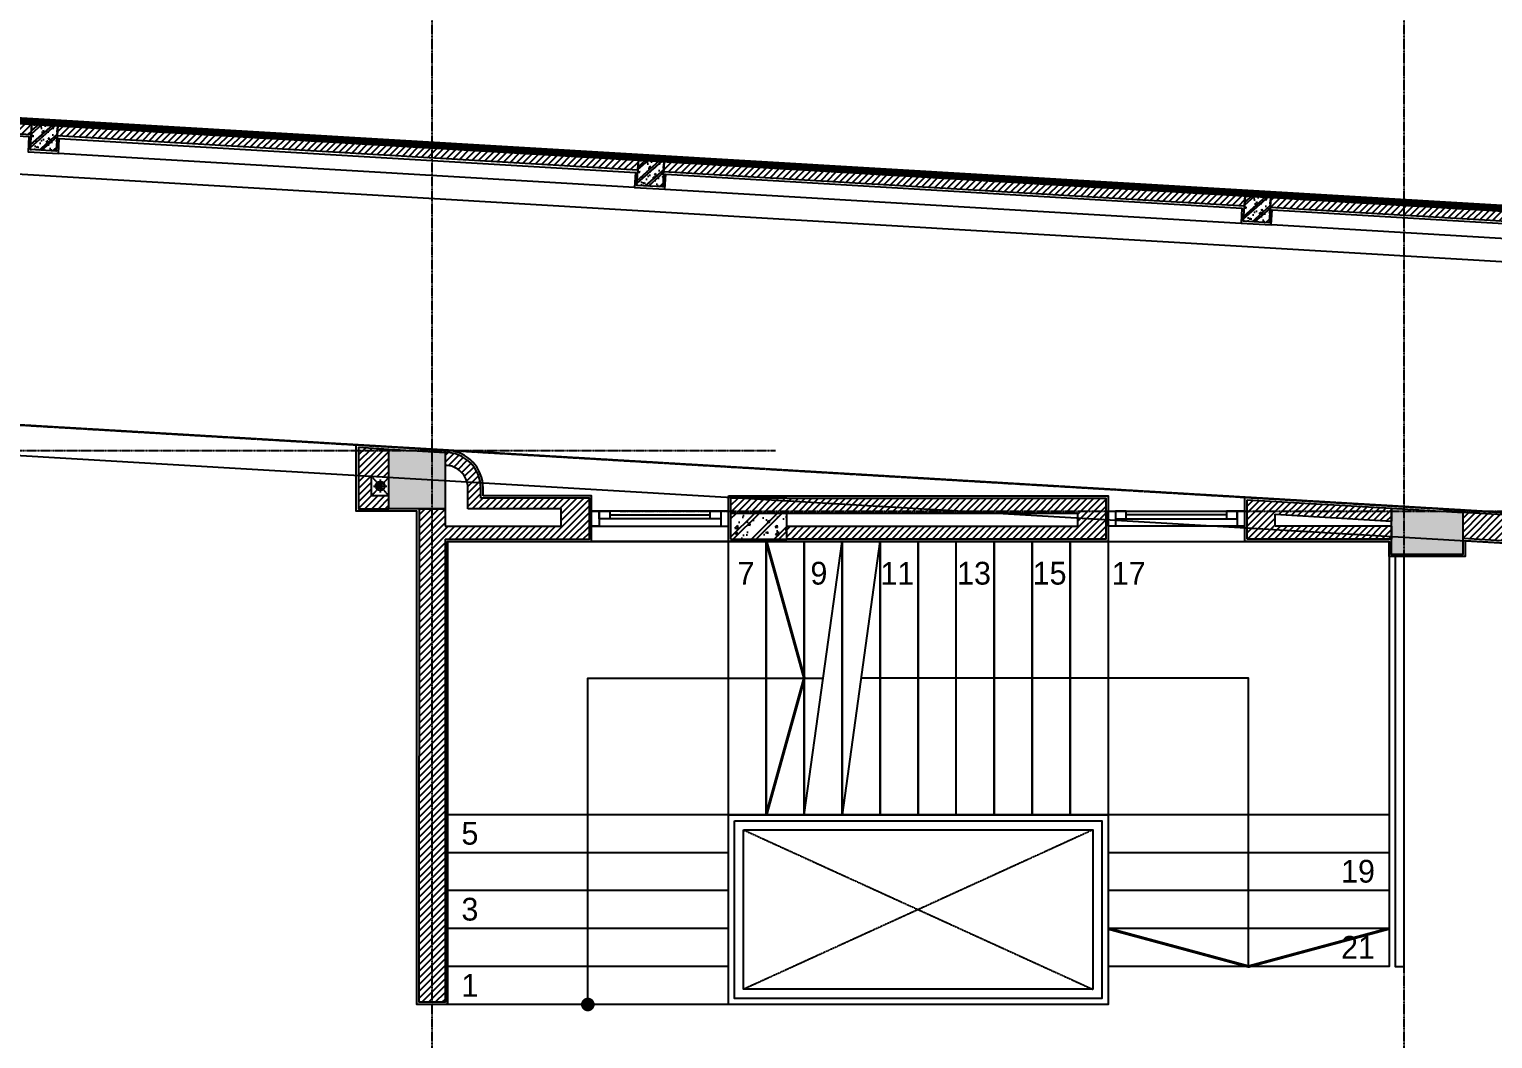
# Model space of a CAD drawing. Header units: inches. Extents: x 1721084 to 1854744, y 225101 to 488646.
# Drawn here: x 1732148 to 1741783, y 371985 to 378634 of the extents above; entities that cross this region are included whole.
import ezdxf
from ezdxf.xclip import XClip

# ---------------------------------------------------------------- set-up
doc = ezdxf.new("R2010")
doc.units = ezdxf.units.IN
doc.header["$MEASUREMENT"] = 0
doc.header["$XCLIPFRAME"] = 0
for name, pattern in [('X-PL-GF$0$X-GRID-T1$0$CENTER2', [1.125, 0.75, -0.125, 0.125, -0.125]), ('X-PL-GF$0$X-PL-GF$0$DASHDOTX2', [2, 1, -0.5, 0, -0.5]), ('X-PL-GF$0$X-PL-GF$0$DASHED', [0.75, 0.5, -0.25]), ('X-PL-GF$0$X-PL-GF$0$DASHEDX2', [1.5, 1, -0.5]), ('X-PL-GF$0$X-PL-GF$0$HIDDEN2', [0.1875, 0.125, -0.0625])]:
    doc.linetypes.add(name, pattern=pattern)
for name, color, linetype in [('A-ANNO-DIM 100', 252, 'Continuous'), ('X-PL-GF$0$A-ANNO-NOTE-ENG', 250, 'Continuous'), ('X-PL-GF$0$X-GRID-T1$0$A-GRID', 9, 'X-PL-GF$0$X-GRID-T1$0$CENTER2'), ('X-PL-GF$0$X-PL-GF$0$A-FLOR', 250, 'Continuous'), ('X-PL-GF$0$X-PL-GF$0$A-FLOR-ABOV', 250, 'X-PL-GF$0$X-PL-GF$0$HIDDEN2'), ('X-PL-GF$0$X-PL-GF$0$A-FLOR-COLS-CONC', 250, 'Continuous'), ('X-PL-GF$0$X-PL-GF$0$A-FLOR-DRAN', 250, 'Continuous'), ('X-PL-GF$0$X-PL-GF$0$A-FLOR-HDRL', 250, 'Continuous'), ('X-PL-GF$0$X-PL-GF$0$A-FLOR-PATT', 250, 'Continuous'), ('X-PL-GF$0$X-PL-GF$0$A-FLOR-STRS', 250, 'Continuous'), ('X-PL-GF$0$X-PL-GF$0$A-FLOR-STRS-NOTE', 250, 'Continuous'), ('X-PL-GF$0$X-PL-GF$0$A-FLOR-WALL', 250, 'Continuous'), ('X-PL-GF$0$X-PL-GF$0$A-FLOR-WALL-FNSH', 250, 'Continuous'), ('X-PL-GF$0$X-PL-GF$0$A-FLOR-WALL-PATT', 250, 'Continuous'), ('X-PL-GF$0$X-PL-GF$0$A-FLOR-WDW', 250, 'Continuous'), ('X-PL-GF$0$X-PL-GF$0$A-SECT-MED', 250, 'Continuous'), ('X-PL-GF$0$X-PL-GF$0$A-SECT-PATT', 250, 'Continuous'), ('X-PL-GF$0$X-PL-GF$0$A-XREF', 250, 'Continuous'), ('X-PL-GF$0$X-PL-GF$0$B-RanhHienTrang', 250, 'Continuous'), ('X-PL-GF$0$X-PL-GF$0$CGXD', 250, 'Continuous'), ('X-PL-GF$0$XREF2$0$A-FLOR-COLS-CONC', 250, 'Continuous'), ('X-PL-GF$0$XREF2$0$A-FLOR-PATT', 250, 'Continuous')]:
    doc.layers.add(name, color=color, linetype=linetype)
doc.styles.add('X-PL-GF$0$HDUNGARC', font='vn_vni.shx')
pattern_1 = [(45, (0, 0), (-22.09708691207961, 22.09708691207961), [])]
pattern_2 = [(0, (0, 0), (50, 50), [50, -50])]

# ---------------------------------------------------------------- blocks, each defined once
blk = doc.blocks.new('X-PL-GF$0$XREF2')
at = {"layer": 'X-PL-GF$0$XREF2$0$A-FLOR-PATT'}
h = blk.add_hatch(dxfattribs=at)
h.set_pattern_fill('!BTCT', color=256, scale=25, pattern_type=2)
h.set_pattern_definition([(50, (0, 0), (179.3150456501883, -15.68803374564877), [18.75, -206.25]), (355, (0, 0), (-34.68783340325, 188.0480334250029), [15, -165]), (100.4514, (14.94292, -1.307334999999999), (144.6273454285054, 172.3598855152384), [15.9350475, -175.285528]), (46.18420000000002, (0, 50), (266.8102621564111, -41.37975358225452), [28.125, -309.375]), (96.6356, (22.23418625, 46.55167324999999), (233.6656763871758, 243.5294677251104), [23.902572, -262.92825]), (351.1842000000001, (0, 50), (233.6654862834068, 243.5296502313311), [22.5, -247.5]), (21, (25, 37.5), (149.2267630296154, -100.6547226663347), [18.75, -206.25]), (326, (25, 37.5), (60.82883298039543, 181.2875112617133), [15, -165]), (71.45140000000002, (37.43555825, 29.1120985), (210.0556571453725, 80.6326241774881), [15.9350475, -175.285528]), (37.50000000000001, (0, 0), (3.039963829322667, 83.22346345782788), [0, -163, 0, -167.5, 0, -165.625]), (7.499999999999999, (0, 0), (65.76738436053715, 98.60292797059006), [0, -95.5, 0, -159.25, 0, -63.125]), (327.5, (-55.75, 0), (133.4556090431022, -5.638717933594937), [0, -62.5, 0, -195, 0, -258.75]), (317.5, (-80.75000000000001, 0), (145.7965423355966, 25.02624558307943), [0, -81.25, 0, -129.5, 0, -183.75]), (45, (0, 0), (-75.13009550107068, 75.13009550107068), []), (45, (0, 30.625), (-75.13009550107068, 75.13009550107068), [])])
h.paths.add_polyline_path([(20684.99999999999, 3915.000000000058), (20684.99999999999, 4285.000000000056), (20315.00000000015, 4285.000000000056), (20315.00000000015, 3915.000000000058)])
h.paths.add_polyline_path([(20684.99999918887, 374.6332916433435), (20684.99999918887, 685.0000000000528), (19915.00000000002, 685.0000000000517), (19915.00000000002, 374.6332916433425)])
h.paths.add_polyline_path([(15485.00000000008, -984.9999999999764), (15485.00000000008, -714.9999999998672), (14815.00000000008, -714.9999999998689), (14815.00000000008, -984.9999999999744)])
h.paths.add_polyline_path([(15384.99999999999, 3915.000000000034), (15384.99999999999, 4385.000000000058), (15014.99999999998, 4385.000000000056), (15014.99999999998, 3915.000000000034)])
h.paths.add_polyline_path([(8785.000000000175, 5464.999999999941), (8785.000000000175, 5934.99999999994), (8215.000000000175, 5934.999999999942), (8215.000000000175, 5464.999999999941)])
h.paths.add_polyline_path([(4265.000000000006, -984.9999999999792), (4735.000000000001, -984.9999999999792), (4735, -614.9999999998835), (4265.000000000006, -614.9999999998835)])
h.paths.add_polyline_path([(385.0000000000219, 15.0000000000291), (385.0000000000219, 385.0000000000283), (15.00000000002183, 385.0000000000272), (15.00000000002183, 15.0000000000291)])
h.paths.add_polyline_path([(15.00000000002183, 5935.000000000028), (15.00000000002183, 5465.000000000028), (585.0000000000217, 5465.000000000028), (585.000000000029, 5935.000000000028)])
h.paths.add_polyline_path([(4734.999999999876, 11575.58118903297), (4264.999999999876, 11603.31734586404), (4264.999999999876, 11214.99999999994), (4734.999999999876, 11214.99999999994)])
h.paths.add_polyline_path([(8785.000000000233, 11336.55203909347), (8415.000000000213, 11358.38688596065), (8415.000000000198, 10965.00146173001), (8785.000000000207, 10965.00000000014)])
h.paths.add_polyline_path([(8785.000000000033, -614.9999999999718), (8415.000000000035, -614.9999999999718), (8415.000000000035, -984.9999999999781), (8785.000000000036, -984.9999999999781)])
h.paths.add_polyline_path([(15.00000000002182, 11335.00000000015), (15.00000000002183, 10965.00000000015), (385.0000000000219, 10965.00000000015), (385.0000000000219, 11335.00000000015)])
h.paths.add_polyline_path([(15485.00000000021, 10941.1403626419), (15015.0000000002, 10968.90048736221), (15015.0000000002, 10664.9999999063), (15485.00000000021, 10664.9999999063)])
h.paths.add_polyline_path([(20685.04201184699, 10634.25258519437), (20315.00000000023, 10656.0931995088), (20315.00000000023, 10215.00000000135), (20685.04201184699, 10215.00000000135)])
h = blk.add_hatch(dxfattribs=at)
h.set_pattern_fill('!BTCT', color=256, scale=25, pattern_type=2)
h.set_pattern_definition([(50, (450, 0), (179.3150456501883, -15.68803374564877), [18.75, -206.25]), (355, (450, 0), (-34.68783340325, 188.0480334250029), [15, -165]), (100.4514, (464.94292, -1.307334999999999), (144.6273454285054, 172.3598855152384), [15.9350475, -175.285528]), (46.18420000000002, (450, 50), (266.8102621564111, -41.37975358225452), [28.125, -309.3749999999999]), (96.6356, (472.23418625, 46.55167324999999), (233.6656763871758, 243.5294677251104), [23.902572, -262.92825]), (351.1842000000001, (450, 50), (233.6654862834068, 243.5296502313311), [22.5, -247.5]), (21, (475, 37.5), (149.2267630296154, -100.6547226663347), [18.75, -206.25]), (326, (475, 37.5), (60.82883298039543, 181.2875112617133), [15, -165]), (71.45140000000002, (487.4355582499999, 29.1120985), (210.0556571453725, 80.6326241774881), [15.9350475, -175.285528]), (37.50000000000001, (450, 0), (3.039963829322667, 83.22346345782788), [0, -163, 0, -167.5, 0, -165.625]), (7.499999999999999, (450, 0), (65.76738436053715, 98.60292797059006), [0, -95.5, 0, -159.25, 0, -63.125]), (327.5, (394.25, 0), (133.4556090431022, -5.638717933594937), [0, -62.5, 0, -195, 0, -258.75]), (317.5, (369.25, 0), (145.7965423355966, 25.02624558307943), [0, -81.25, 0, -129.5, 0, -183.75]), (45, (450, 0), (-75.13009550107068, 75.13009550107068), []), (45, (450, 30.625), (-75.13009550107068, 75.13009550107068), [])])
h.paths.add_polyline_path([(11035.00000000017, 10765.00000009374), (11035.00000000017, 10934.94423844072), (10665.00000000499, 10934.94423844962), (10665.00000000499, 10765.00000009374)])
at = {"layer": 'X-PL-GF$0$XREF2$0$A-FLOR-COLS-CONC'}
blk.add_lwpolyline([(8415.000000000186, 11358.38688596062), (8785.000000000213, 11336.55203909345), (8785.000000000213, 10965.00000000014), (8415.000000000196, 10965.00146173001), (8415.000000000186, 11358.38688596062)], dxfattribs=at)
for points in [[(10665.00000000499, 10765.00000009374), (11035.00000000017, 10765.00000009374), (11035.00000000017, 10934.94423844072), (10665.00000000499, 10934.94423844962)], [(15015.0000000002, 10968.90048736221), (15485.00000000021, 10941.16441067319), (15485.00000000021, 10664.9999999063), (15015.0000000002, 10664.9999999063)]]:
    blk.add_lwpolyline(points, close=True, dxfattribs=at)
blk = doc.blocks.new('X-PL-GF$0$X-PL-GF$0$thang 25 bac')
for points in [[(1850.000000000058, -3049.999999999967), (5.82077e-11, -3049.999999999967), (0, 0), (6199.999999999976, 0), (6199.999999999976, -2799.999999999967), (4350.000000000049, -2799.999999999967)], [(1849.999999999998, -1799.999999999967), (1849.999999999998, 3.638e-12), (2099.999999999998, 3.638e-12), (2099.999999999998, -1799.999999999967), (1849.999999999998, -1799.999999999967)], [(2099.999999999998, -1799.999999999967), (2099.999999999998, 3.638e-12), (2349.999999999998, 3.638e-12), (2349.999999999998, -1799.999999999967), (2099.999999999998, -1799.999999999967)], [(2349.999999999998, -1799.999999999967), (2349.999999999998, 3.638e-12), (2599.999999999998, 3.638e-12), (2599.999999999998, -1799.999999999967), (2349.999999999998, -1799.999999999967)], [(2599.999999999998, -1799.999999999967), (2599.999999999998, 3.638e-12), (2849.999999999998, 3.638e-12), (2849.999999999998, -1799.999999999967), (2599.999999999998, -1799.999999999967)], [(2849.999999999998, -1799.999999999967), (2849.999999999998, 3.638e-12), (3099.999999999998, 3.638e-12), (3099.999999999998, -1799.999999999967), (2849.999999999998, -1799.999999999967)], [(3099.999999999998, -1799.999999999967), (3099.999999999998, 3.638e-12), (3349.999999999999, 3.638e-12)], [(3349.999999999999, 3.638e-12), (3599.999999999996, 3.638e-12), (3599.999999999999, -1799.999999999967), (3349.999999999999, -1799.999999999967)], [(3349.999999999999, -1799.999999999967), (3349.999999999996, 3.638e-12), (3599.999999999996, 7.276000000000001e-12), (3599.999999999999, -1799.999999999967), (3349.999999999999, -1799.999999999967)], [(3599.999999999999, -1799.999999999967), (3599.999999999996, 3.638e-12), (3849.999999999996, 7.276000000000001e-12), (3849.999999999999, -1799.999999999967), (3599.999999999999, -1799.999999999967)], [(3849.999999999999, -1799.999999999967), (3849.999999999996, 7.276000000000001e-12), (4099.999999999995, 7.276000000000001e-12), (4099.999999999998, -1799.999999999967), (3849.999999999999, -1799.999999999967)], [(4099.999999999998, -1799.999999999967), (4099.999999999995, 7.276000000000001e-12), (4349.999999999995, 7.276000000000001e-12), (4349.999999999998, -1799.999999999967), (4099.999999999998, -1799.999999999967)], [(1849.999999999998, -1799.999999999967), (0, -1799.999999999967)], [(1849.999999999998, -3049.999999999967), (1849.999999999998, -1799.999999999967), (4350.000000000045, -1799.999999999967), (4350.000000000049, -2799.999999999967)], [(3349.999999999999, -1799.999999999967), (3099.999999999998, -1799.999999999967)], [(6199.999999999976, -1799.999999999967), (4350.000000000049, -1799.999999999967)], [(1849.999999999998, -2049.999999999967), (0, -2049.999999999967)], [(6199.999999999976, -2049.999999999967), (4350.000000000049, -2049.999999999967)], [(1850, -2299.999999999967), (0, -2299.999999999967)], [(6199.999999999976, -2299.999999999967), (4350.000000000049, -2299.999999999967)], [(1850, -2549.999999999967), (0, -2549.999999999967)], [(6199.999999999976, -2549.999999999967), (4350.000000000049, -2549.999999999967)], [(1850, -2799.999999999967), (0, -2799.999999999967)], [(6199.999999999976, -2799.999999999967), (4350.000000000049, -2799.999999999967)]]:
    blk.add_lwpolyline(points)
blk = doc.blocks.new('X-PL-GF$0$X-GRID-T1')
at = {"layer": 'X-PL-GF$0$X-GRID-T1$0$A-GRID', "ltscale": 8}
for p, q in [((8699.999999999998, -4800.000000207502), (8700.000000000024, 15788.19757388748)), ((15100.00000000003, -4800.000000207502), (15100.00000000002, 15788.19757388748))]:
    blk.add_line(p, q, dxfattribs=at)
for points in [[(4.5541e-12, 11870.00821583272), (27299.99999999995, 10258.95059563551)], [(9937.806354413664, 10950.00000000012), (9937.806354413664, 10950.00000000012), (29677.78230564007, 10950.00000000021), (29677.78230564663, 11397.46210717754)], [(-3578.678544014038, 11350.00000000011), (10959.40035276939, 11350.00000000013)]]:
    blk.add_lwpolyline(points, dxfattribs=at)
blk = doc.blocks.new('X-PL-GF$0$X-PL-GF$0$RANH DAT')
at = {"color": 20, "linetype": 'X-PL-GF$0$X-PL-GF$0$DASHDOTX2', "ltscale": 4, "const_width": 50}
blk.add_lwpolyline([(-11627.29456309721, -102.3376698006832), (-11627.29456309721, -102.3376698006832), (-2.910383e-10, 1.164153e-10), (992.3107898987656, 14373.5282487044), (-5110.730678946215, 14733.68764396724), (-10633.96828031746, 15059.63101499682), (-41580.12939057983, 16885.85990410079), (-41827.60296804322, -102.3376699942382), (-17866.78343735436, -102.337669765111), (-11627.29456321617, -102.3376697921485)], dxfattribs=at)
blk = doc.blocks.new('X-PL-GF$0$X-PL-GF$0$NM 90')
h = blk.add_hatch()
h.set_pattern_fill('DASH', color=8, scale=400)
h.set_pattern_definition(pattern_2)
h.paths.add_polyline_path([(0, 45, 1), (0, 0)])
h.paths.add_polyline_path([(0, 45), (0, 0), (45, 0, 0.4142135623730951)])
h.paths.add_polyline_path([(45, 0), (0, 0, -1), (-2.7e-15, -45, 0.4142135623730951)])
h = blk.add_hatch()
h.set_pattern_fill('DASH', color=256, scale=400)
h.set_pattern_definition(pattern_2)
h.paths.add_polyline_path([(0, 45, 1), (0, 0)])
h.paths.add_polyline_path([(0, 45), (0, 0), (45, 0, 0.4142135623730951)])
h.paths.add_polyline_path([(45, 0), (0, 0, -1), (-3.6e-15, -45, 0.4142135623730951)])
h = blk.add_hatch()
h.set_pattern_fill('DASH', color=8, scale=400)
h.set_pattern_definition(pattern_2)
h.paths.add_polyline_path([(0, 45, 1), (0, 0)])
h.paths.add_polyline_path([(0, 45), (0, 0), (45, 0, 0.4142135623730951)])
h.paths.add_polyline_path([(45, 0), (0, 0, -1), (-3.6e-15, -45, 0.4142135623730951)])
h = blk.add_hatch(color=8)
h.dxf.hatch_style = 1
h.paths.add_polyline_path([(0, 45, 1), (0, 0)])
h.paths.add_polyline_path([(0, 45), (0, -3.6e-15), (45, 0, 0.4142135623730951)])
h.paths.add_polyline_path([(45, 0), (-1.8e-15, 0, -1), (-7.1e-15, -45, 0.4142135623730951)])
at = {"color": 8}
for points in [[(65, 0), (-65, 0)], [(0, 65), (0, -65)]]:
    blk.add_lwpolyline(points, dxfattribs=at)
blk.add_circle((0, 0), 45)
for centre, start, end in [((1.4e-15, 22.5), 90, 270), ((1.4e-15, -22.5), 270, 90.00000000000004)]:
    blk.add_arc(centre, 22.5, start, end)
blk = doc.blocks.new('*U241')
at = {"color": 0, "ltscale": 40}
for p, q in [((-599.9999975787941, 100.0000002190936), (300.0000024213223, 100.0000002187007)), ((300.000002421235, 0.0170987286328478), (-599.9999975787941, 0.0170987289821148))]:
    blk.add_line(p, q, dxfattribs=at)
at = {"ltscale": 40}
for p, q in [((180.0000024213368, 75.00000021880257), (-479.999997578794, 75.00000021915184)), ((-479.999997578794, 50.00000021909364), (180.0000024213368, 50.00000021880257))]:
    blk.add_line(p, q, dxfattribs=at)
at = {"color": 0, "lineweight": -2}
for points in [[(-599.9999975787941, 100.0000002190936), (-549.9999975787941, 100.0000002190936), (-549.9999975787941, 0.0170987289821148), (-599.9999975787941, 0.0170987289821148)], [(300.0000024213368, 100.0000002187443), (250.0000024213368, 100.0000002188025), (250.0000024213368, 0.0170987286910555), (300.0000024213368, 0.0170987286328478)]]:
    blk.add_lwpolyline(points, close=True, dxfattribs=at)
at = {"ltscale": 40}
for points in [[(-549.9999975787941, 50.00000021909364), (-479.999997578794, 50.00000021909364), (-479.999997578794, 100.0000002190936), (-549.9999975787941, 100.0000002190936)], [(180.0000024213368, 50.00000021880257), (250.0000024213368, 50.00000021880257), (250.0000024213368, 100.0000002188025), (180.0000024213368, 100.0000002188025)]]:
    blk.add_lwpolyline(points, close=True, dxfattribs=at)
blk = doc.blocks.new('X-PL-GF')
at = {"layer": 'X-PL-GF$0$X-PL-GF$0$A-FLOR-PATT'}
h = blk.add_hatch(dxfattribs=at)
h.set_pattern_fill('ANSI31', color=250, scale=250)
h.set_pattern_definition(pattern_1)
h.paths.add_polyline_path([(6066.30321451825, 13500.47028255452), (6062.17947186427, 13430.5918542213), (2237.984213619032, 13656.26947004102), (2242.107956273089, 13726.14789837555)])
h = blk.add_hatch(dxfattribs=at)
h.set_pattern_fill('ANSI31', color=250, scale=250)
h.set_pattern_definition(pattern_1)
h.paths.add_polyline_path([(6234.314038891285, 13490.55544303501), (6230.190296237281, 13420.67701470179), (10054.38555448227, 13194.99939887786), (10058.50929713635, 13264.87782721238)])
h = blk.add_hatch(dxfattribs=at)
h.set_pattern_fill('ANSI31', color=250, scale=250)
h.set_pattern_definition(pattern_1)
h.paths.add_polyline_path([(14052.40930990862, 13029.18540780389), (14048.28556725466, 12959.30697947067), (10224.09030900937, 13184.98459528941), (10228.21405166341, 13254.86302362393)])
h = blk.add_hatch(dxfattribs=at)
h.set_pattern_fill('ANSI31', color=250, scale=250)
h.set_pattern_definition(pattern_1)
h.paths.add_polyline_path([(14220.42013428166, 13019.27056828438), (14216.29639162764, 12949.39213995116), (18040.49164987257, 12723.7145241263), (18044.61539252667, 12793.59295246083)])
at = {"layer": 'X-PL-GF$0$X-PL-GF$0$A-FLOR-WALL-PATT'}
h = blk.add_hatch(dxfattribs=at)
h.set_pattern_fill('ANSI31', color=250, scale=250)
h.set_pattern_definition(pattern_1)
h.paths.add_polyline_path([(8615.023506655107, 7715.000000064379), (8785.000000000233, 7715.000000064379), (8785.000000000193, 10765.00000006427), (9735.000000000144, 10765.00000006427), (9735.000000000144, 11034.95502072796), (9020.272347664117, 11034.95502072796), (9020.272347664117, 11101.12712351163, 0.4145530448338226), (8785.000000000213, 11336.12696569615), (8785.000000000213, 11251.12687626726, -0.4147454545993404), (8935.272347664115, 11101.12712351163), (8935.272347664115, 10964.33702646256), (9550.00000000003, 10964.33702646256), (9550.00000000003, 10850.00000009368), (8785.000000000233, 10850.00000009368), (8785.000000000233, 10964.33702646256), (8617.215742096236, 10964.33702646256)])
h.paths.add_polyline_path([(8214.999999999978, 11370.18950585941), (8214.999999999995, 10965.00171636633), (8415.000000000166, 10965.00171636633), (8415.000000000166, 11049.99828360461), (8414.999251341384, 11049.99912895689), (8300.000457960683, 11049.99912895689), (8299.999999999995, 11049.99863887368), (8299.999999999995, 11179.85118162734), (8299.999668044435, 11179.85155645683), (8414.999999974198, 11173.06503040992), (8415.000000000166, 11173.0650304377), (8415.000000000166, 11358.38688593121)])
h = blk.add_hatch(dxfattribs=at)
h.set_pattern_fill('ANSI31', color=250, scale=250)
h.set_pattern_definition(pattern_1)
h.paths.add_polyline_path([(13134.99999998576, 11034.94423835628), (11035.00000000014, 11034.94423835626), (10665.00000000499, 11034.94423835626), (10665.00000000499, 10934.94423844962), (11035.00000000017, 10934.94423844072), (12949.99999998564, 10934.94423838569), (12949.99999998565, 10850.00000009374), (11035.00000000017, 10850.00000009373), (11035.00000000014, 10765.00000006432), (13134.99999998576, 10765.00000006433)])
h.paths.add_polyline_path([(15015.00000035943, 10968.90043187977), (14065.00000034519, 11024.96266249755), (14065.00000034519, 10765.00000006424), (15015.00000035943, 10765.00000006424), (15015.00000035943, 10850.00000009368), (14249.99999998582, 10850.00000009368), (14249.99999998582, 10928.89740233892), (15015.00000035943, 10883.75255345165)])
h.paths.add_polyline_path([(15485.00000000021, 10941.16426949663), (15485.00000000021, 10770.8685117883), (18142.42198875029, 10614.04618017671), (18152.43679233874, 10783.75093470376)])
at = {"layer": 'X-PL-GF$0$X-PL-GF$0$A-SECT-PATT'}
h = blk.add_hatch(dxfattribs=at)
h.set_pattern_fill('!BTCT', color=256, scale=15, pattern_type=2)
h.set_pattern_definition([(46.6227153366352, (6050.529842354961, 13316.07926261471), (106.8476584532461, -15.73460780631686), [11.25, -123.75]), (351.6227153366352, (6050.529842354961, 13316.07926261471), (-14.12973929233931, 113.85895478868), [8.999999999999996, -98.99999999999999]), (97.07411533663515, (6059.4338136512, 13314.76804600025), (92.71799489577957, 98.12427389537321), [9.561028499999997, -105.1713168]), (42.80691533663514, (6052.297160635273, 13346.02716047242), (158.3455056701863, -34.21550574685858), [16.875, -185.625]), (93.25831533663515, (6065.492617592527, 13343.1758600505), (148.5637977880467, 137.604680068285), [14.3415432, -157.75695]), (347.8069153366351, (6052.297160635273, 13346.02716047242), (148.5636903748132, 137.6047961013154), [13.5, -148.5]), (17.62271533663523, (6066.829279994053, 13337.65652686784), (85.8227785096028, -65.56257079044269), [11.25, -123.75]), (322.6227153366354, (6066.829279994053, 13337.65652686784), (42.84176819092293, 106.4335192329718), [9, -99]), (68.0741153366352, (6073.981174726458, 13332.19297473215), (128.6645775064622, 40.87084780221247), [9.5610285, -105.1713168]), (34.12271533663517, (6050.529842354961, 13316.07926261471), (4.762457491434027, 49.73990398706337), [0, -97.8, 0, -100.5, 0, -99.375]), (4.122715336635192, (6050.529842354961, 13316.07926261471), (42.87715332586436, 56.73437029411992), [0, -57.3, 0, -95.55, 0, -37.875]), (324.1227153366352, (6017.137936243608, 13318.04982249725), (79.73499077760532, -8.094525723919485), [0, -37.5, 0, -117, 0, -155.25]), (314.1227153366352, (6002.163987314752, 13318.93348163742), (88.21058598361807, 9.836291040159283), [0, -48.75, 0, -77.69999999999997, 0, -110.25]), (41.62271533663511, (6050.529842354961, 13316.07926261471), (-42.34419269851279, 47.6553443457417), []), (41.62271533663511, (6051.612324801652, 13334.42235005256), (-42.34419269851279, 47.6553443457417), [])])
h.paths.add_polyline_path([(6065.45624944124, 13500.52026458889), (6055.441445852795, 13330.81551006184), (6140.293823116322, 13325.80810826762), (6150.308626704767, 13495.51286279467)])
h.paths.add_polyline_path([(6225.146200379842, 13320.8007064734), (6235.161003968284, 13490.50546100044), (6150.308626704767, 13495.51286279467), (6140.293823116322, 13325.80810826762)])
h = blk.add_hatch(dxfattribs=at)
h.set_pattern_fill('!BTCT', color=256, scale=15, pattern_type=2)
h.set_pattern_definition([(46.6227153366352, (10043.58289005016, 13080.43682523961), (106.8476584532461, -15.73460780631686), [11.25, -123.75]), (351.6227153366352, (10043.58289005016, 13080.43682523961), (-14.12973929233931, 113.85895478868), [8.999999999999995, -98.99999999999996]), (97.07411533663515, (10052.4868613464, 13079.12560862515), (92.71799489577957, 98.12427389537321), [9.561028499999997, -105.1713167999999]), (42.80691533663514, (10045.35020833047, 13110.38472309732), (158.3455056701863, -34.21550574685858), [16.875, -185.625]), (93.25831533663515, (10058.54566528772, 13107.53342267539), (148.5637977880467, 137.604680068285), [14.3415432, -157.75695]), (347.8069153366351, (10045.35020833047, 13110.38472309732), (148.5636903748132, 137.6047961013154), [13.5, -148.5]), (17.62271533663523, (10059.88232768925, 13102.01408949274), (85.8227785096028, -65.56257079044269), [11.25, -123.75]), (322.6227153366354, (10059.88232768925, 13102.01408949274), (42.84176819092293, 106.4335192329718), [9, -99]), (68.0741153366352, (10067.03422242166, 13096.55053735707), (128.6645775064622, 40.87084780221247), [9.5610285, -105.1713168]), (34.12271533663517, (10043.58289005016, 13080.43682523961), (4.762457491434027, 49.73990398706337), [0, -97.8, 0, -100.5, 0, -99.375]), (4.122715336635192, (10043.58289005016, 13080.43682523961), (42.87715332586436, 56.73437029411992), [0, -57.3, 0, -95.55, 0, -37.875]), (324.1227153366352, (10010.19098393881, 13082.40738512216), (79.73499077760532, -8.094525723919485), [0, -37.5, 0, -117, 0, -155.25]), (314.1227153366352, (9995.217035009953, 13083.29104426232), (88.21058598361807, 9.836291040159283), [0, -48.75, 0, -77.69999999999997, 0, -110.25]), (41.62271533663511, (10043.58289005016, 13080.43682523961), (-42.34419269851279, 47.6553443457417), []), (41.62271533663511, (10044.66537249685, 13098.77991267746), (-42.34419269851279, 47.6553443457417), [])])
h.paths.add_polyline_path([(10058.50929713644, 13264.87782721379), (10048.494493548, 13095.17307268674), (10133.34687081152, 13090.16567089252), (10143.36167439996, 13259.87042541957)])
h.paths.add_polyline_path([(10218.19924807504, 13085.1582690983), (10228.21405166348, 13254.86302362534), (10143.36167439996, 13259.87042541957), (10133.34687081152, 13090.16567089252)])
h = blk.add_hatch(dxfattribs=at)
h.set_pattern_fill('!BTCT', color=256, scale=15, pattern_type=2)
h.set_pattern_definition([(46.6227153366352, (14036.63593774536, 12844.79438786451), (106.8476584532461, -15.73460780631686), [11.25, -123.75]), (351.6227153366352, (14036.63593774536, 12844.79438786451), (-14.12973929233931, 113.85895478868), [8.999999999999991, -98.99999999999996]), (97.07411533663515, (14045.5399090416, 12843.48317125005), (92.71799489577957, 98.12427389537321), [9.561028499999992, -105.1713167999999]), (42.80691533663514, (14038.40325602567, 12874.74228572223), (158.3455056701863, -34.21550574685858), [16.875, -185.625]), (93.25831533663515, (14051.59871298292, 12871.8909853003), (148.5637977880467, 137.604680068285), [14.3415432, -157.75695]), (347.8069153366351, (14038.40325602567, 12874.74228572223), (148.5636903748132, 137.6047961013154), [13.5, -148.5]), (17.62271533663523, (14052.93537538445, 12866.37165211764), (85.8227785096028, -65.56257079044269), [11.25, -123.75]), (322.6227153366354, (14052.93537538445, 12866.37165211764), (42.84176819092293, 106.4335192329718), [9, -99]), (68.0741153366352, (14060.08727011686, 12860.90809998197), (128.6645775064622, 40.87084780221247), [9.5610285, -105.1713168]), (34.12271533663517, (14036.63593774536, 12844.79438786451), (4.762457491434027, 49.73990398706337), [0, -97.8, 0, -100.5, 0, -99.375]), (4.122715336635192, (14036.63593774536, 12844.79438786451), (42.87715332586436, 56.73437029411992), [0, -57.3, 0, -95.55, 0, -37.875]), (324.1227153366352, (14003.24403163401, 12846.76494774706), (79.73499077760532, -8.094525723919485), [0, -37.5, 0, -117, 0, -155.25]), (314.1227153366352, (13988.27008270515, 12847.64860688722), (88.21058598361807, 9.836291040159283), [0, -48.75, 0, -77.69999999999997, 0, -110.25]), (41.62271533663511, (14036.63593774536, 12844.79438786451), (-42.34419269851279, 47.6553443457417), []), (41.62271533663511, (14037.71842019205, 12863.13747530236), (-42.34419269851279, 47.6553443457417), [])])
h.paths.add_polyline_path([(14051.56234483164, 13029.23538983869), (14041.5475412432, 12859.53063531164), (14126.39991850672, 12854.52323351742), (14136.41472209516, 13024.22798804447)])
h.paths.add_polyline_path([(14211.25229577024, 12849.5158317232), (14221.26709935868, 13019.22058625025), (14136.41472209516, 13024.22798804447), (14126.39991850672, 12854.52323351742)])
at = {"layer": 'X-PL-GF$0$X-PL-GF$0$A-FLOR'}
for points in [[(11150.00005596373, 10749.99980637981), (11150.00011192393, 8950.000007836556)], [(13150.00000000605, 10750.00000009368), (14999.99999987709, 10750.0000001223)], [(13150.00000000616, 10750.00000006425), (15000.00000000005, 10749.99995182184)]]:
    blk.add_lwpolyline(points, dxfattribs=at)
blk.add_lwpolyline([(10650.00000000019, 8950.000000064303), (13150.00000000024, 8950.000000064303), (13150.00000000024, 7700.000000064303), (10650.00000000019, 7700.000000064303)], close=True, dxfattribs=at)
at = {"layer": 'X-PL-GF$0$X-PL-GF$0$A-FLOR-ABOV', "ltscale": 10}
for points in [[(8299.999668016995, 11179.85155648782), (8415.000000000215, 11049.99828360455)], [(8415.00000000021, 11173.06503043775), (8299.999668016995, 11049.99828360455)], [(10750.00000000019, 8850.000000064303), (13050.00000000024, 7800.000000064303)], [(13050.00000000024, 8850.000000064303), (10750.00000000019, 7800.000000064303)]]:
    blk.add_lwpolyline(points, dxfattribs=at)
at = {"layer": 'X-PL-GF$0$X-PL-GF$0$A-FLOR-COLS-CONC'}
for points in [[(6065.45624944124, 13500.52026458889), (6235.161003968284, 13490.50546100045), (6225.146200379842, 13320.8007064734), (6055.441445852795, 13330.81551006184)], [(10058.50929713644, 13264.87782721379), (10228.21405166348, 13254.86302362535), (10218.19924807504, 13085.1582690983), (10048.494493548, 13095.17307268674)], [(14051.56234483164, 13029.23538983869), (14221.26709935868, 13019.22058625025), (14211.25229577024, 12849.5158317232), (14041.5475412432, 12859.53063531164)]]:
    blk.add_lwpolyline(points, close=True, dxfattribs=at)
at = {"layer": 'X-PL-GF$0$X-PL-GF$0$A-FLOR-HDRL'}
blk.add_lwpolyline([(15040.00000000016, 10649.99999987687), (15040.00000000016, 7950.000000064303), (15100.00000000016, 7950.000000064303), (15100.00000000016, 10649.99999987687)], dxfattribs=at)
for points in [[(10690.00000000019, 8910.000000064305), (13110.00000000024, 8910.000000064305), (13110.00000000024, 7740.000000064303), (10690.00000000019, 7740.000000064303)], [(10750.00000000019, 8850.000000064303), (13050.00000000024, 8850.000000064303), (13050.00000000024, 7800.000000064303), (10750.00000000019, 7800.000000064303)]]:
    blk.add_lwpolyline(points, close=True, dxfattribs=at)
at = {"layer": 'X-PL-GF$0$X-PL-GF$0$A-FLOR-STRS'}
for points in [[(200.0000000001453, 13511.07619921633), (25591.16340859837, 12012.66494298576), (25599.99999999994, 12162.40443227433)], [(10650.00000000028, 10750.00000003157), (9750.000000000144, 10750.00000003157)], [(11149.99996917929, 8949.999777719937), (11399.47958724364, 10750.00000006877)], [(11400.52038193608, 8949.999777719937), (11650.00000000043, 10750.00000006877)]]:
    blk.add_lwpolyline(points, dxfattribs=at)
at = {"layer": 'X-PL-GF$0$X-PL-GF$0$A-FLOR-STRS-NOTE', "color": 174, "ltscale": 400, "const_width": 20}
for points in [[(10900.00005596373, 8949.99979860758), (11150.00005596373, 9849.999798607425), (10900.00005596373, 10749.99979860756)], [(13150.00000000024, 8200.000000064303), (14075.0000000002, 7950.000000064303), (15000.00000000016, 8200.000000064303)]]:
    blk.add_lwpolyline(points, dxfattribs=at)
at = {"layer": 'X-PL-GF$0$X-PL-GF$0$A-FLOR-STRS-NOTE', "color": 174, "ltscale": 400}
for points in [[(9725.000000000247, 7700.000000064303), (9725.000000000247, 9850.000000093803), (11275.00000000019, 9850.000000064289)], [(14075.0000000002, 7950.000000064303), (14075.0000000002, 9849.999970472396), (11525.26019096825, 9849.999888894356)]]:
    blk.add_lwpolyline(points, dxfattribs=at)
at = {"layer": 'X-PL-GF$0$X-PL-GF$0$A-FLOR-STRS-NOTE', "color": 174, "const_width": 45}
blk.add_lwpolyline([(9702.500000000859, 7700.000076196222, -1), (9747.49999999964, 7699.999923991548, -1)], format="xyb", close=True, dxfattribs=at)
at = {"layer": 'X-PL-GF$0$X-PL-GF$0$A-FLOR-WALL'}
for points in [[(6061.332506787184, 13430.64183625441), (6065.45624944124, 13500.52026458886), (2242.107956273086, 13726.14789837555), (2237.98421361903, 13656.26947004109)], [(6231.037261314232, 13420.62703266602), (6235.161003968284, 13490.50546100042), (10058.50929713643, 13264.87782721365), (10054.38555448238, 13194.99939887925)], [(10224.09030900943, 13184.98459529086), (10228.21405166348, 13254.86302362523), (14051.56234483162, 13029.23538983846), (14047.43860217758, 12959.3569615041)], [(14217.14335670463, 12949.34215791575), (14221.26709935867, 13019.22058625005), (18044.61539252683, 12793.59295246328), (18040.49164987278, 12723.71452412899)], [(15485.00000000021, 10770.8685117883), (18142.42198875029, 10614.04618017671), (18152.43679233874, 10783.75093470376), (15485.00000000021, 10941.16426949663)]]:
    blk.add_lwpolyline(points, close=True, dxfattribs=at)
for points in [[(8214.999999999978, 11370.18950585941), (8214.999999999995, 10965.00171636633), (8415.000000000166, 10965.00171636633), (8415.000000000166, 11049.99912895689), (8299.999999999995, 11049.99912895689), (8299.999999999995, 11179.85153686711), (8415.000000000166, 11173.06503040838), (8415.000000000166, 11358.38688593121)], [(8214.999999999978, 11370.18950585941), (8415.000000000166, 11358.38688593121)], [(8785.000000000213, 11336.12711092742), (8785.000000000213, 11251.12687626726)], [(8785.000000000193, 10765.00000006427), (9735.000000000144, 10765.00000006427), (9735.000000000144, 11034.95502072796), (9020.272347664117, 11034.95502072796)], [(11035.00000000014, 11034.94423835626), (10665.00000000499, 11034.94423835626), (10665.00000000499, 10934.94423844962), (10665.00000000499, 10934.94423844962)], [(11035.00000000014, 11034.94423835626), (13134.99999998576, 11034.94423835628), (13134.99999998576, 10765.00000006433), (11035.00000000014, 10765.00000006432), (11035.00000000017, 10850.00000009373), (12949.99999998565, 10850.00000009374), (12949.99999998564, 10934.94423838569), (10665.00000000502, 10934.94423838567), (10665.00000000502, 10934.94423838567)], [(14065.00000034519, 11024.96266249755), (15015.00000035943, 10968.90043187977), (15015.00000035943, 10883.75255345165)], [(14065.00000034519, 10765.00000006424), (14065.00000034519, 11024.96266249755)], [(8785.000000000193, 10765.00000006427), (8785.000000000233, 7715.000000064379), (8615.023506655107, 7715.000000064379), (8617.215742096236, 10964.33702646256), (8785.000000000233, 10964.33702646256), (8785.000000000233, 10964.33702646256)], [(8785.000000000233, 10850.00000009368), (9550.00000000003, 10850.00000009368), (9550.00000000003, 10964.33702646256), (8935.272347664115, 10964.33702646256)], [(8785.000000000233, 10964.33669503652), (8785.000000000233, 10850.00000009368)], [(14249.99999998582, 10928.89740233892), (15015.0000000002, 10883.75255347285)], [(14249.99999998582, 10850.00000009368), (14249.99999998582, 10928.89740233892)], [(15015.00000035943, 10850.00000009368), (15015.00000035943, 10765.00000006424), (14065.00000034519, 10765.00000006424)], [(15015.0000000002, 10850.00000009368), (14249.99999998582, 10850.00000009368)]]:
    blk.add_lwpolyline(points, dxfattribs=at)
for points in [[(9020.272347664117, 11034.95502075737), (9020.272347664117, 11101.12712351163, 0.4145530448339918), (8785.000000000076, 11336.12696569615, 0.4145530448339918)], [(8935.272347664115, 10964.33702646256), (8935.272347664115, 11101.12712351163, 0.4147454545993407), (8785.000000000213, 11251.12687626726, 0.4145530448339919)]]:
    blk.add_lwpolyline(points, format="xyb", dxfattribs=at)
at = {"layer": 'X-PL-GF$0$X-PL-GF$0$A-FLOR-WALL-FNSH'}
for points in [[(15000.00000000003, -2799.999999800959), (15200.00000000003, -2799.999999800959), (15200.00000000003, -2999.999999800984), (-2191.276562666232, -2999.999999960567), (-1943.802985202435, 13988.19757424687), (34696.32145598598, 11825.95025974346)], [(2046.530790088592, 13552.36765764824), (2246.183442473345, 13540.58553577948), (2252.074503407734, 13640.41186197206), (6045.474898718173, 13416.55154646572), (6039.583837783784, 13316.72522027314), (6239.236490168542, 13304.94309840438), (6245.127551102933, 13404.76942459695), (10038.52794641337, 13180.90910909061), (10032.63688547898, 13081.08278289804), (10232.28953786374, 13069.30066102928), (10238.18059879813, 13169.12698722185), (14031.58099410856, 12945.26667171532), (14025.74884378353, 12846.43860878486), (14224.40323290636, 12834.71539752545), (14230.2353832314, 12933.54346045603), (18024.63404180377, 12709.62423434034)], [(8194.10865422695, 11386.45096783974), (8194.108507059924, 11386.44847403705)], [(8800.000000000191, 10750.00000006427), (8800.000000000233, 7700.000000064379), (8600.000000000235, 7700.000000064379), (8600.00000000002, 10949.99828357511), (8199.999999999993, 10950.00171636633), (8199.999999999975, 11386.10079898802)], [(8800.000000000218, 11350.69293896317), (8199.999999999975, 11386.10079898802)], [(8800.00000000019, 10750.00000006427), (9750.000000000144, 10750.00000006427), (9750.000000000144, 11049.95502072796), (9035.272347664117, 11049.95502072796)], [(14050.00000034519, 10750.00000006424), (14050.00000034519, 11040.87416585737)], [(14050.00000034519, 11040.87396015131), (18168.29440053268, 10797.84122660939), (18156.51227866393, 10598.18857422462), (15500.00000000021, 10754.9572211533), (15500.00000000021, 10649.99999987687), (15000.00000035944, 10649.99999987687)], [(15000.00000035945, 10750.00000006424), (14050.00000034519, 10750.00000006424)], [(15000.00000035944, 10649.99999987687), (15000.00000035944, 10750.00000006424)]]:
    blk.add_lwpolyline(points, dxfattribs=at)
blk.add_lwpolyline([(9035.272347664117, 11049.95502075737), (9035.272347664117, 11101.12712351163, 0.39705255589558), (8800.000000000076, 11350.69293899258)], format="xyb", dxfattribs=at)
blk.add_lwpolyline([(10650.00000000021, 11049.94423841131), (13149.99999998586, 11049.94423841131), (13149.99999998586, 10750.00000006427), (10650.00000000021, 10750.00000006428)], close=True, dxfattribs=at)
at = {"layer": 'X-PL-GF$0$X-PL-GF$0$A-SECT-MED'}
for points in [[(10032.63688547898, 13081.08278289801), (6239.236490168542, 13304.94309840438)], [(10232.28953786374, 13069.30066102925), (14025.74884378352, 12846.43860878486)], [(18018.74298086936, 12609.79790814781), (14225.40149616829, 12834.65648691611)]]:
    blk.add_lwpolyline(points, dxfattribs=at)
at = {"layer": 'X-PL-GF$0$X-PL-GF$0$CGXD', "linetype": 'X-PL-GF$0$X-PL-GF$0$DASHED', "ltscale": 7}
blk.add_lwpolyline([(29109.2069565708, 10152.18368523635), (7.276000000000001e-12, 11870.00821583272), (-187.4603885969482, -998.4933488365367), (19532.55709904624, -999.9999999998154)], dxfattribs=at)
at = {"layer": 'X-PL-GF$0$X-PL-GF$0$A-FLOR', "color": 8, "linetype": 'X-PL-GF$0$X-PL-GF$0$DASHEDX2'}
blk.add_blockref('X-PL-GF$0$X-PL-GF$0$thang 25 bac', (8800.00000000019, 10750.00000006427), dxfattribs=at)
at = {"layer": 'X-PL-GF$0$X-PL-GF$0$A-FLOR'}
ref = blk.add_blockref('X-PL-GF$0$X-PL-GF$0$thang 25 bac', (8800.00000000019, 10750.00000006427), dxfattribs=at)
XClip(ref).set_block_clipping_path([(-5.638867150992155e-11, -3296.2148940700226), (2050.6466716886716, -3179.000830289712), (2100.00000000004, -1799.9999999999654), (2350.00000000004, -4.8559741117060184e-08), (2350.00000000004, 369.06846526039953), (-476.16484649933955, 369.06846526039953)])
at = {"layer": 'X-PL-GF$0$X-PL-GF$0$A-FLOR-DRAN', "xscale": 0.6666666666666666, "yscale": 0.6666666666666666, "zscale": 0.6666666666666666, "rotation": 90}
blk.add_blockref('X-PL-GF$0$X-PL-GF$0$NM 90', (8357.499834008604, 11114.99649916527), dxfattribs=at)
at = {"layer": 'X-PL-GF$0$X-PL-GF$0$A-FLOR-WDW', "xscale": -1, "rotation": 359.9999999999777}
blk.add_blockref('*U241', (10050.00026512952, 10849.98290124198), dxfattribs=at)
at = {"layer": 'X-PL-GF$0$X-PL-GF$0$A-FLOR-WDW'}
blk.add_blockref('*U241', (13749.99973485656, 10849.98290124198), dxfattribs=at)
at = {"layer": 'X-PL-GF$0$X-PL-GF$0$A-XREF'}
for name in ['X-PL-GF$0$X-GRID-T1', 'X-PL-GF$0$XREF2']:
    blk.add_blockref(name, (0, 0), dxfattribs=at)
at = {"layer": 'X-PL-GF$0$X-PL-GF$0$B-RanhHienTrang'}
blk.add_blockref('X-PL-GF$0$X-PL-GF$0$RANH DAT', (39636.32640790709, -2897.662330001818), dxfattribs=at)
at = {"layer": 'X-PL-GF$0$A-ANNO-NOTE-ENG', "color": 3, "char_height": 150, "attachment_point": 5, "style": 'X-PL-GF$0$HDUNGARC'}
for s, insert in [('7', (10766.63838394151, 10539.65875984277)), ('9', (11246.2209438186, 10539.65875987768)), ('11', (11762.75086283679, 10539.65875990403)), ('13', (12267.30625675377, 10539.65875994945)), ('15', (12764.96332738889, 10539.65875990403)), ('17', (13286.03549834912, 10539.65875997581)), ('5', (8948.500000000147, 8826.662719541286)), ('19', (14795.54830250591, 8576.662719541286)), ('3', (8948.500000000147, 8326.662719541286)), ('21', (14795.54830250591, 8076.662719541286)), ('1', (8948.500000000147, 7826.662719541286))]:
    blk.add_mtext(s, dxfattribs=dict(at, insert=insert))

msp = doc.modelspace()

# ---------------------------------------------------------------- block references
ref = msp.add_blockref('X-PL-GF', (1726100.38168202, 364510.5894645699))
XClip(ref).set_block_clipping_path([(-4378.678544013994, -12850.407672127025), (34696.321455986006, 17749.592327873004)])

# ---------------------------------------------------------------- next in the draw order: linework, layer by layer
at = {"layer": 'A-ANNO-DIM 100'}
msp.add_lwpolyline([(1746400.38168202, 374982.2838057753), (1746400.38168202, 374640.5894645709), (1748050.353158673, 374640.589464571), (1748050.353158673, 374190.58946457), (1748675.32460416, 374190.58946457), (1748675.324604148, 368890.5894645641), (1746400.38168202, 368890.58946457), (1746400.38168202, 365195.5894645699), (1746015.38168202, 365195.5894645699), (1746000.38168202, 364610.5894645699), (1745279.32402878, 363814.4939264038), (1739685.38168202, 363814.4939264029), (1739700.381682021, 368610.5894645699), (1737315.381682021, 368595.5894645699), (1737300.38168202, 363510.5894645848), (1734900.38168202, 363510.5894645848), (1734885.38168202, 363753.0894645699), (1726893.326445938, 363737.8488035387), (1726300.38168202, 365010.5894645699), (1726300.38168202, 375360.58946457), (1726700.38168202, 375360.58946457), (1726700.38168202, 376144.8418687014), (1746400.38168202, 374982.2838057753)], dxfattribs=at)

doc.saveas('drawing.dxf')
